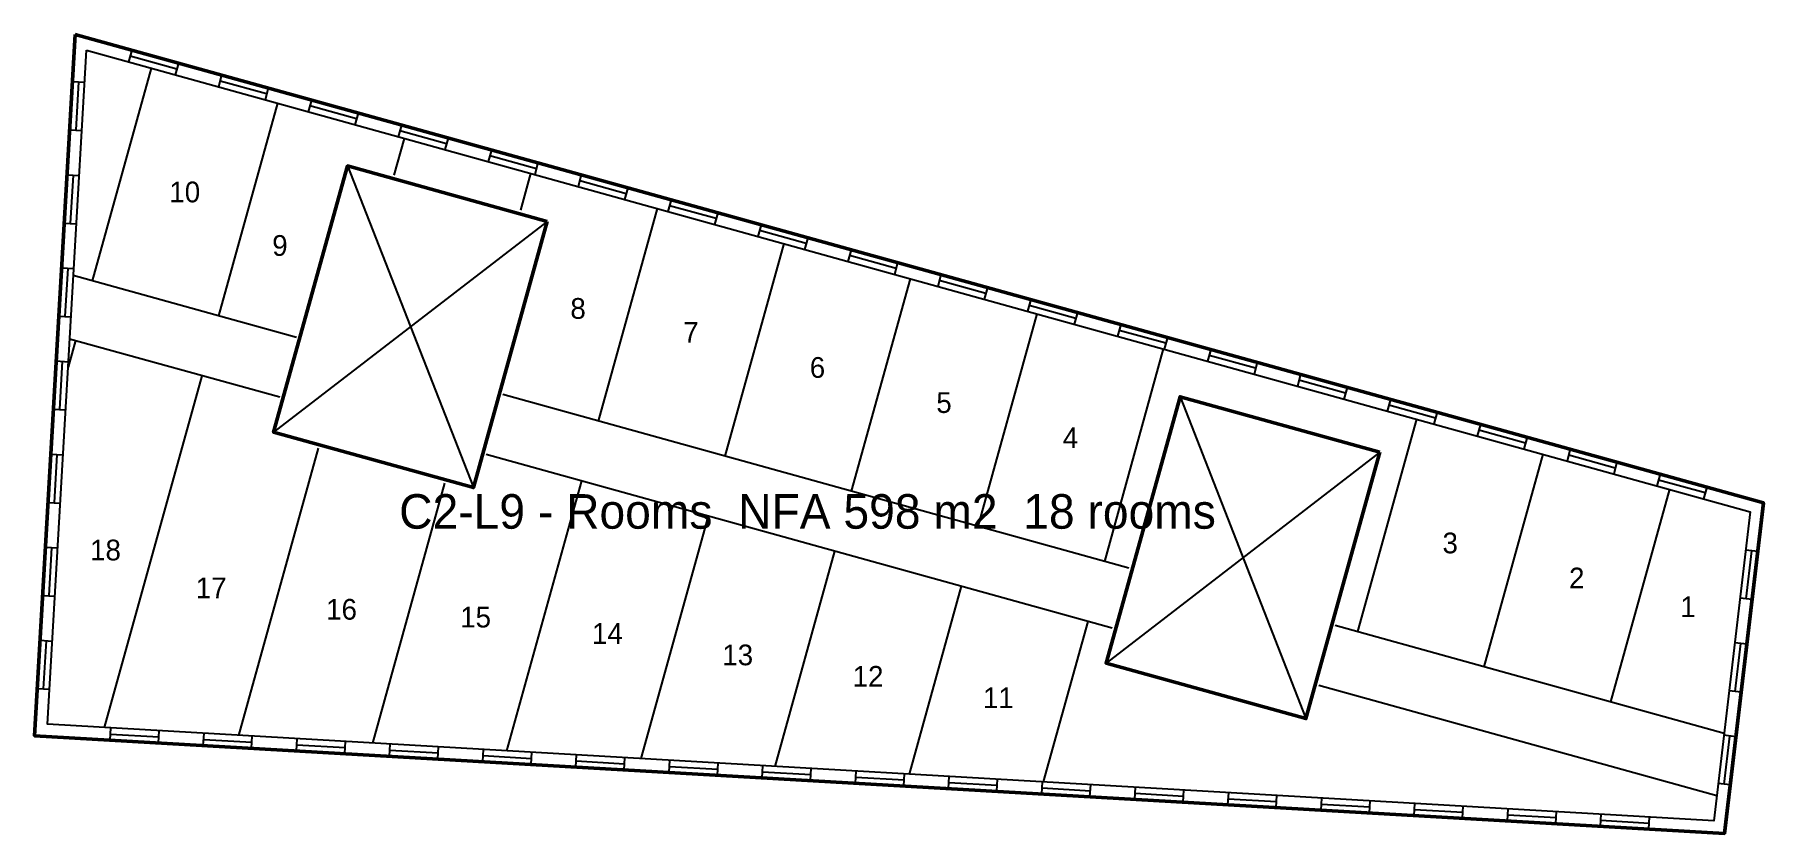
# Model space of a CAD drawing. Header units: metres. Extents: x -12.7 to 37.4, y -62.5 to -39.3.
import ezdxf
from ezdxf.enums import TextEntityAlignment as Align

# ---------------------------------------------------------------- set-up
doc = ezdxf.new("R2010")
doc.units = ezdxf.units.M
for name, color, linetype in [('CORE', 1, 'Continuous'), ('ROOMS', 4, 'Continuous'), ('TEXT', 250, 'Continuous'), ('WALL', 7, 'Continuous'), ('WINDOW', 5, 'Continuous')]:
    doc.layers.add(name, color=color, linetype=linetype)

msp = doc.modelspace()

# ---------------------------------------------------------------- linework, layer by layer
at = {"layer": 'CORE'}
for p, q in [((-3.615, -43.128), (0.028, -52.44)), ((2.167, -44.732), (-5.753, -50.836)), ((20.475, -49.811), (24.118, -59.124)), ((26.257, -51.415), (18.337, -57.52))]:
    msp.add_line(p, q, dxfattribs=at)
at = {"layer": 'CORE', "lineweight": 50}
for points in [[(2.167, -44.732), (-3.615, -43.128), (-5.753, -50.836), (0.028, -52.44)], [(26.257, -51.415), (20.475, -49.811), (18.337, -57.52), (24.118, -59.124)]]:
    msp.add_lwpolyline(points, close=True, dxfattribs=at)
at = {"layer": 'ROOMS'}
for p, q in [((-9.301, -40.298), (-11.008, -46.45)), ((-5.64, -41.314), (-7.347, -47.466)), ((-1.978, -42.33), (-2.274, -43.396)), ((1.684, -43.346), (1.388, -44.412)), ((5.345, -44.361), (3.638, -50.514)), ((9.007, -45.377), (7.3, -51.53)), ((-5.095, -48.091), (-11.549, -46.3)), ((12.669, -46.393), (10.962, -52.546)), ((16.33, -47.409), (14.624, -53.562)), ((-11.489, -48.185), (-11.702, -48.952)), ((-5.577, -49.825), (-11.655, -48.139)), ((19.992, -48.425), (18.285, -54.578)), ((-7.828, -49.201), (-10.654, -59.386)), ((18.995, -54.774), (0.879, -49.748)), ((27.316, -50.457), (25.609, -56.609)), ((-4.466, -51.297), (-6.773, -59.611)), ((18.513, -56.509), (0.398, -51.483)), ((30.977, -51.473), (29.27, -57.625)), ((-0.804, -52.313), (-2.891, -59.835)), ((3.157, -52.248), (0.99, -60.06)), ((34.639, -52.489), (32.932, -58.641)), ((6.819, -53.264), (4.871, -60.285)), ((10.481, -54.28), (8.752, -60.509)), ((14.142, -55.296), (12.634, -60.734)), ((17.804, -56.312), (16.515, -60.958)), ((36.219, -59.553), (24.969, -56.432)), ((36.006, -61.362), (24.488, -58.166))]:
    msp.add_line(p, q, dxfattribs=at)
at = {"layer": 'WALL', "lineweight": 50}
msp.add_lwpolyline([(-11.496, -39.325), (-12.67, -59.62), (36.23, -62.45), (37.357, -52.88)], close=True, dxfattribs=at)
at = {"layer": 'WALL'}
msp.add_lwpolyline([(-11.172, -39.779), (36.974, -53.137), (35.921, -62.082), (-12.3, -59.291), (-11.172, -39.779)], close=True, dxfattribs=at)
at = {"layer": 'WINDOW'}
for p, q in [((-9.859, -39.78), (-9.952, -40.117)), ((-8.557, -40.323), (-9.906, -39.948)), ((-8.51, -40.154), (-8.603, -40.491)), ((-7.257, -40.502), (-7.351, -40.839)), ((-11.575, -40.687), (-11.226, -40.708)), ((-11.4, -40.698), (-11.481, -42.095)), ((-5.955, -41.045), (-7.304, -40.67)), ((-5.908, -40.876), (-6.002, -41.213)), ((-4.655, -41.223), (-4.749, -41.561)), ((-3.353, -41.766), (-4.702, -41.392)), ((-3.306, -41.598), (-3.4, -41.935)), ((-2.054, -41.945), (-2.147, -42.283)), ((-11.656, -42.085), (-11.306, -42.105)), ((-0.752, -42.488), (-2.101, -42.114)), ((-0.705, -42.32), (-0.798, -42.657)), ((0.548, -42.667), (0.454, -43.004)), ((1.85, -43.21), (0.501, -42.836)), ((-11.731, -43.383), (-11.382, -43.403)), ((-11.556, -43.393), (-11.637, -44.791)), ((1.897, -43.041), (1.803, -43.379)), ((3.15, -43.389), (3.056, -43.726)), ((4.452, -43.932), (3.103, -43.558)), ((4.499, -43.763), (4.405, -44.101)), ((5.751, -44.111), (5.658, -44.448)), ((7.054, -44.654), (5.705, -44.28)), ((7.1, -44.485), (7.007, -44.822)), ((-11.812, -44.781), (-11.462, -44.801)), ((8.353, -44.833), (8.26, -45.17)), ((9.655, -45.376), (8.306, -45.001)), ((9.702, -45.207), (9.609, -45.544)), ((10.955, -45.555), (10.861, -45.892)), ((12.257, -46.098), (10.908, -45.723)), ((12.304, -45.929), (12.21, -46.266)), ((-11.887, -46.078), (-11.537, -46.099)), ((-11.712, -46.089), (-11.793, -47.486)), ((13.557, -46.276), (13.463, -46.614)), ((14.859, -46.819), (13.51, -46.445)), ((14.906, -46.651), (14.812, -46.988)), ((16.158, -46.998), (16.065, -47.336)), ((-11.968, -47.476), (-11.618, -47.496)), ((17.461, -47.541), (16.111, -47.167)), ((17.507, -47.373), (17.414, -47.71)), ((18.76, -47.72), (18.666, -48.057)), ((20.062, -48.263), (18.713, -47.889)), ((20.109, -48.094), (20.015, -48.432)), ((21.362, -48.442), (21.268, -48.779)), ((-12.043, -48.774), (-11.693, -48.794)), ((-11.868, -48.784), (-11.949, -50.182)), ((22.664, -48.985), (21.315, -48.611)), ((22.711, -48.816), (22.617, -49.154)), ((23.963, -49.164), (23.87, -49.501)), ((25.266, -49.707), (23.917, -49.332)), ((25.312, -49.538), (25.219, -49.875)), ((26.565, -49.886), (26.472, -50.223)), ((-12.124, -50.172), (-11.774, -50.192)), ((27.867, -50.429), (26.518, -50.054)), ((27.914, -50.26), (27.821, -50.597)), ((29.167, -50.608), (29.073, -50.945)), ((30.469, -51.15), (29.12, -50.776)), ((30.516, -50.982), (30.422, -51.319)), ((-12.199, -51.469), (-11.849, -51.49)), ((-12.024, -51.48), (-12.105, -52.877)), ((31.769, -51.329), (31.675, -51.667)), ((33.071, -51.872), (31.722, -51.498)), ((33.118, -51.704), (33.024, -52.041)), ((34.37, -52.051), (34.277, -52.388)), ((35.673, -52.594), (34.323, -52.22)), ((35.719, -52.426), (35.626, -52.763)), ((-12.279, -52.867), (-11.93, -52.887)), ((-12.355, -54.165), (-12.005, -54.185)), ((-12.18, -54.175), (-12.261, -55.573)), ((37.191, -54.288), (36.843, -54.247)), ((36.853, -55.658), (37.017, -54.268)), ((-12.435, -55.563), (-12.086, -55.583)), ((37.027, -55.679), (36.68, -55.638)), ((-12.51, -56.86), (-12.161, -56.881)), ((-12.336, -56.871), (-12.417, -58.268)), ((36.875, -56.97), (36.528, -56.929)), ((36.538, -58.34), (36.701, -56.949)), ((-12.591, -58.258), (-12.242, -58.278)), ((36.712, -58.36), (36.364, -58.319)), ((-10.483, -59.747), (-10.463, -59.397)), ((-9.085, -59.827), (-9.065, -59.478)), ((-10.473, -59.572), (-9.075, -59.653)), ((-7.787, -59.903), (-7.767, -59.553)), ((-7.777, -59.728), (-6.379, -59.809)), ((-6.39, -59.983), (-6.369, -59.634)), ((-5.092, -60.059), (-5.072, -59.709)), ((-5.082, -59.884), (-3.684, -59.965)), ((-3.694, -60.139), (-3.674, -59.79)), ((-2.396, -60.215), (-2.376, -59.865)), ((-0.999, -60.295), (-0.978, -59.946)), ((0.299, -60.371), (0.319, -60.021)), ((36.56, -59.651), (36.212, -59.61)), ((36.222, -61.021), (36.386, -59.631)), ((-2.386, -60.04), (-0.989, -60.121)), ((0.309, -60.196), (1.707, -60.277)), ((1.697, -60.451), (1.717, -60.102)), ((2.995, -60.527), (3.015, -60.177)), ((3.005, -60.352), (4.402, -60.433)), ((4.392, -60.607), (4.413, -60.258)), ((5.69, -60.683), (5.71, -60.333)), ((5.7, -60.508), (7.098, -60.589)), ((7.088, -60.763), (7.108, -60.414)), ((8.386, -60.839), (8.406, -60.489)), ((8.396, -60.664), (9.793, -60.745)), ((9.783, -60.919), (9.804, -60.57)), ((11.081, -60.995), (11.101, -60.645)), ((11.091, -60.82), (12.489, -60.901)), ((12.479, -61.075), (12.499, -60.726)), ((13.777, -61.151), (13.797, -60.801)), ((13.787, -60.976), (15.184, -61.057)), ((15.174, -61.231), (15.195, -60.882)), ((16.472, -61.307), (16.492, -60.957)), ((36.396, -61.042), (36.048, -61.001)), ((16.482, -61.132), (17.88, -61.213)), ((17.87, -61.387), (17.89, -61.038)), ((19.168, -61.463), (19.188, -61.113)), ((19.178, -61.288), (20.575, -61.369)), ((20.565, -61.543), (20.586, -61.194)), ((21.863, -61.619), (21.883, -61.269)), ((21.873, -61.444), (23.271, -61.525)), ((23.261, -61.699), (23.281, -61.35)), ((24.559, -61.775), (24.579, -61.425)), ((25.956, -61.855), (25.977, -61.506)), ((24.569, -61.6), (25.966, -61.681)), ((27.254, -61.931), (27.274, -61.581)), ((27.264, -61.756), (28.662, -61.837)), ((28.652, -62.011), (28.672, -61.662)), ((29.95, -62.087), (29.97, -61.737)), ((29.96, -61.912), (31.357, -61.993)), ((31.347, -62.167), (31.367, -61.818)), ((32.645, -62.243), (32.665, -61.893)), ((34.043, -62.323), (34.063, -61.974)), ((32.655, -62.068), (34.053, -62.149))]:
    msp.add_line(p, q, dxfattribs=at)

# ---------------------------------------------------------------- texts
at = {"layer": 'TEXT'}
for s, height, p in [('10', 0.6, (-8.324, -43.882)), ('9', 0.6, (-5.57, -45.431)), ('8', 0.6, (3.057, -47.253)), ('7', 0.6, (6.323, -47.946)), ('6', 0.6, (9.984, -48.962)), ('5', 0.6, (13.646, -49.978)), ('4', 0.6, (17.308, -50.993)), ('C2-L9 - Rooms  NFA 598 m2  18 rooms', 1, (9.696, -53.129)), ('18', 0.6, (-10.618, -54.246)), ('3', 0.6, (28.293, -54.041)), ('2', 0.6, (31.955, -55.057)), ('17', 0.6, (-7.56, -55.342)), ('16', 0.6, (-3.788, -55.962)), ('15', 0.6, (0.092, -56.188)), ('1', 0.6, (35.173, -55.889)), ('14', 0.6, (3.904, -56.662)), ('13', 0.6, (7.676, -57.282)), ('12', 0.6, (11.447, -57.903)), ('11', 0.6, (15.219, -58.523))]:
    msp.add_text(s, height=height, dxfattribs=at).set_placement(p, align=Align.MIDDLE_CENTER)

doc.saveas('drawing.dxf')
